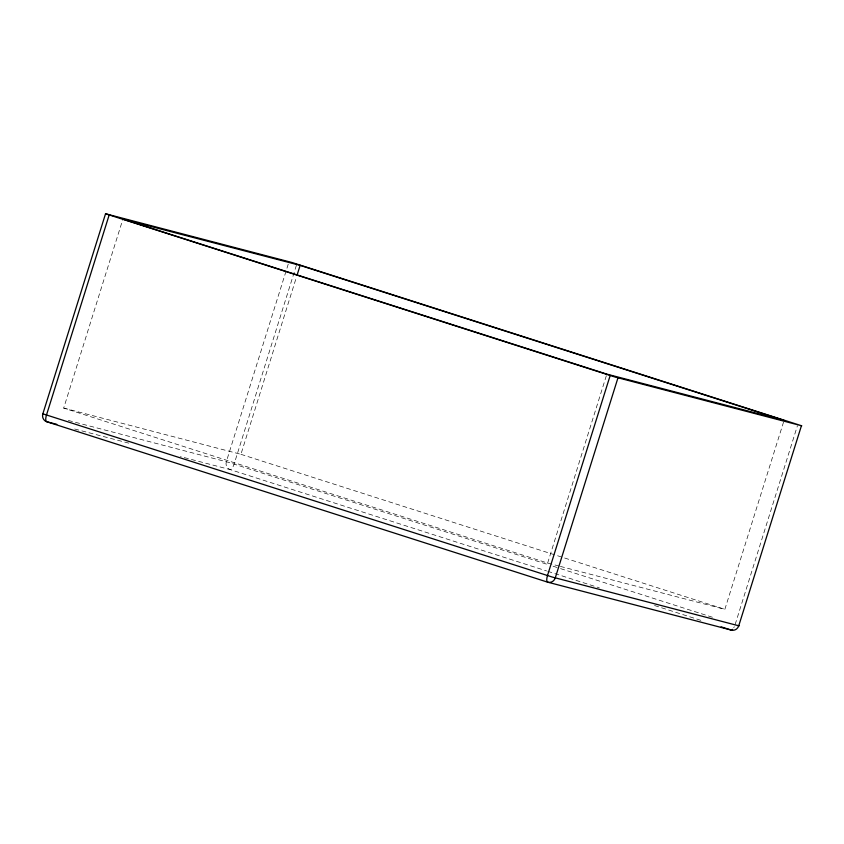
<?xml version="1.0" encoding="UTF-8"?>
<svg xmlns="http://www.w3.org/2000/svg" width="844" height="844" viewBox="0 0 844 844"><rect width="100%" height="100%" fill="white"/><g stroke="black" fill="none" stroke-linecap="round" stroke-linejoin="round"><path stroke-width="0.63" stroke-dasharray="4.22 3.17" d="M559.108 566.071L547.64 563.075L63.701 408.074L122.907 219.134M288.237 264.151L226.329 461.689A6.351 5.982 -75.4 0 0 230.127 469.58L546.564 570.924M296.413 265.269L234.115 464.063A6.351 2.152 -72.2 0 1 230.127 469.58L180.437 456.604M63.701 408.074L240.92 454.315L296.603 276.642M547.64 563.075L606.847 374.135M560.384 566.408L724.859 609.326L784.076 420.386M735.135 624.528L797.432 425.735M68.332 420.46L228.492 462.312L548.03 564.604M74.673 429.016L129.47 443.311M240.92 454.315L724.859 609.326M553.052 566.219L559.34 568.223M560.595 568.624L715.037 618.093M547.819 571.335L599.303 587.825M654.554 605.517L703.527 621.205M734.291 626.723A6.351 2.152 -72.2 0 1 733.752 627.757"/><path stroke-width="1.27" d="M732.603 629.36A6.351 2.152 -72.2 0 1 731.147 630.046L547.672 582.17L46.642 421.694A6.351 5.982 -75.4 0 1 42.854 413.813L105.542 213.764L292.172 262.558L801.8 425.83L614.812 376.962L105.542 213.764M109.15 215.041L46.462 415.09A6.351 2.152 -72.2 0 0 46.642 421.694L56.843 424.363M296.993 275.387L300.126 265.385L784.076 420.386L606.847 374.135L122.907 219.134L300.126 265.385M610.17 375.517L547.482 575.566A6.351 2.152 -72.2 0 0 547.672 582.17A6.351 5.982 -75.4 0 0 555.257 577.929L617.956 377.88M801.431 425.756L738.743 625.815A6.351 5.982 -75.4 0 1 731.147 630.046L721.103 626.828M42.854 413.813L552.113 577.011L739.091 625.889L737.909 625.446"/></g></svg>
